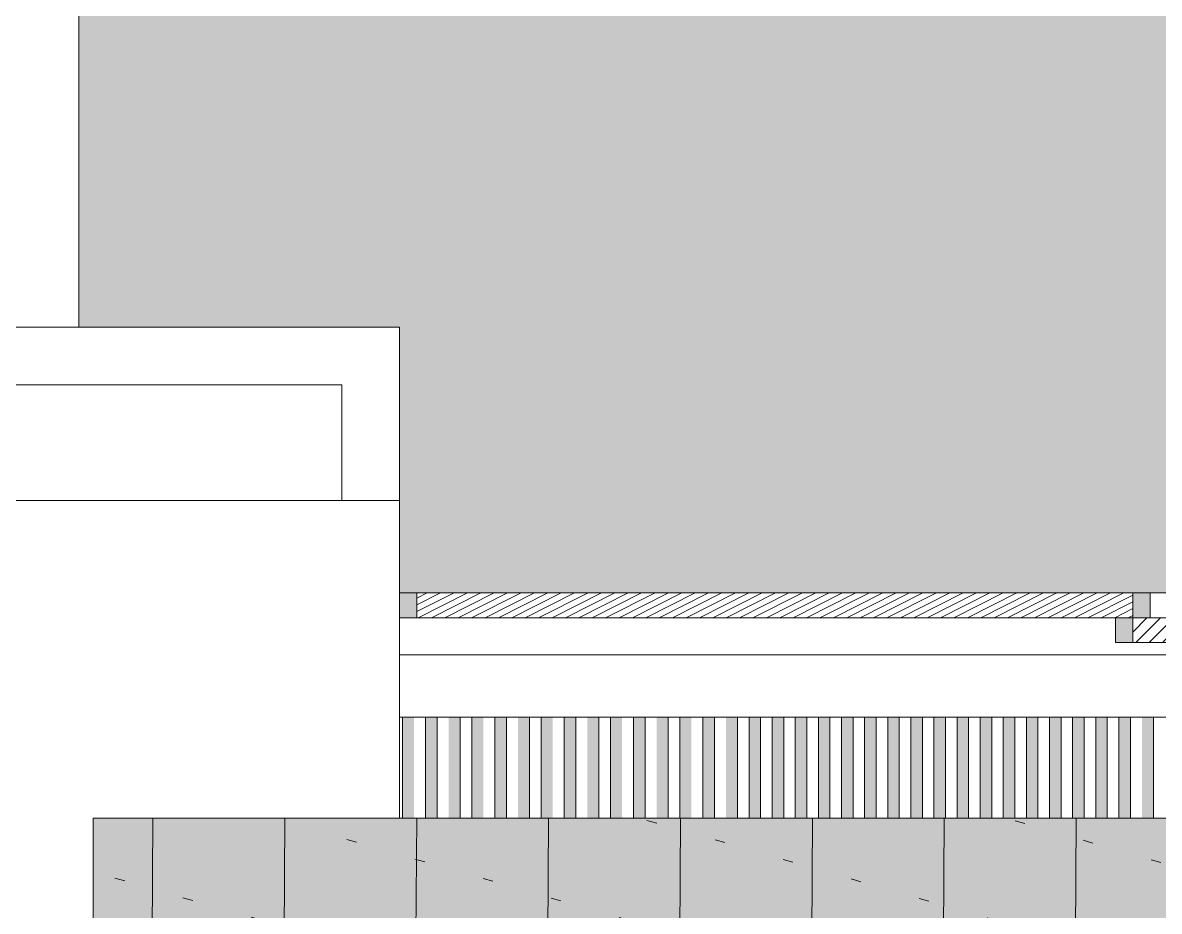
# Model space of a CAD drawing. Header units: millimetres. Extents: x 0 to 1313252738, y -131 to 560100888.
# Drawn here: x 1312686816.7 to 1312687201, y 560010438.4 to 560010738.9 of the extents above; entities that cross this region are included whole.
import ezdxf

# ---------------------------------------------------------------- set-up
doc = ezdxf.new("R2010")
doc.units = ezdxf.units.MM
doc.layers.get('0').update_dxf_attribs({"lineweight": 0})
for name, color, linetype, lineweight in [('003間仕切り', 7, 'Continuous', 13), ('005床材(石)', 7, 'Continuous', 0), ('009床', 7, 'Continuous', 5), ('グレーチング', 7, 'Continuous', 0), ('建具', 7, 'Continuous', 0), ('石ベンチ', 7, 'Continuous', 13), ('石風呂', 7, 'Continuous', 13)]:
    doc.layers.add(name, color=color, linetype=linetype, lineweight=lineweight)

msp = doc.modelspace()

# ---------------------------------------------------------------- hatches: boundary and pattern name
at = {"layer": '005床材(石)', "true_color": 0x4a4a4a, "transparency": 33554597}
h = msp.add_hatch(color=251, dxfattribs=at)
h.dxf.hatch_style = 1
h.paths.add_polyline_path([(1312686840.554729, 560010469.9212909), (1312686840.554729, 560009917.0797099), (1312687871.027994, 560009917.0797099), (1312687871.027994, 560010469.9212918), (1312686944.090432, 560010469.9212918)])
h.paths.add_polyline_path([(1312686880.601557, 560010429.8744624), (1312687830.981166, 560010429.8744624), (1312687830.981166, 560009957.126538), (1312686880.601557, 560009957.126538), (1312686880.601557, 560010157.3606797), (1312686900.136595, 560010157.3606797), (1312686900.136595, 560010229.640321), (1312686880.601557, 560010229.640321)], flags=16)
at = {"layer": '005床材(石)', "true_color": 0x636466}
h = msp.add_hatch(dxfattribs=at)
h.set_pattern_fill('ACAD_ISO07W100', color=251, scale=6.837263368349996, angle=163.9999999999999)
h.set_pattern_definition([(163.9999999999999, (1056275630.97802, 450604071.1291481), (-9.423025979382128, -32.86199690518529), [3.418631684174993, -20.51179010504997])])
h.paths.add_polyline_path([(1312686840.554729, 560010469.9212909), (1312686840.554729, 560009917.0797099), (1312687871.027994, 560009917.0797099), (1312687871.027994, 560010469.9212918), (1312686944.090432, 560010469.9212918)])
at = {"layer": '005床材(石)'}
h = msp.add_hatch(color=8, dxfattribs=at)
h.dxf.hatch_style = 1
h.paths.add_polyline_path([(1312686840.554729, 560010469.9212909), (1312686980.230238, 560010469.9212909), (1312686980.230238, 560010469.9212859), (1312686980.230238, 560010469.9212859), (1312687050.556376, 560010469.9212862), (1312687050.556376, 560010469.921286), (1312687050.556376, 560010469.921286), (1312687109.161492, 560010469.9212863), (1312687109.161492, 560010469.9212863), (1312687109.161492, 560010469.9212863), (1312687163.859599, 560010469.9212867), (1312687163.859599, 560010469.9212866), (1312687163.859599, 560010469.9212866), (1312687222.464714, 560010469.921287), (1312687222.464714, 560010469.921287), (1312687222.464714, 560010469.921287), (1312687277.162822, 560010469.9212873), (1312687277.162822, 560010469.9212871), (1312687277.162822, 560010469.9212871), (1312687331.86093, 560010469.9212875), (1312687331.86093, 560010469.9212875), (1312687331.86093, 560010469.9212875), (1312687390.466045, 560010469.9212878), (1312687390.466045, 560010469.9212877), (1312687390.466045, 560010469.9212877), (1312687445.164153, 560010469.9212881), (1312687445.164153, 560010469.921288), (1312687445.164153, 560010469.921288), (1312687472.513206, 560010469.9212881), (1312687472.513206, 560010469.9212881), (1312687472.513206, 560010469.9212881), (1312687503.769268, 560010469.9212884), (1312687503.769268, 560010469.9212884), (1312687503.769268, 560010469.9212884), (1312687531.118321, 560010469.9212884), (1312687531.118321, 560010469.9212884), (1312687531.118321, 560010469.9212884), (1312687558.467375, 560010469.9212887), (1312687558.467375, 560010469.9212885), (1312687558.467375, 560010469.9212885), (1312687585.816429, 560010469.9212887), (1312687585.816429, 560010469.9212887), (1312687585.816429, 560010469.9212887), (1312687613.165483, 560010469.921289), (1312687613.165483, 560010469.921289), (1312687613.165483, 560010469.921289), (1312687644.421544, 560010469.9212892), (1312687644.421544, 560010469.9212892), (1312687644.421544, 560010469.9212892), (1312687671.770598, 560010469.9212893), (1312687671.770598, 560010469.9212892), (1312687671.770598, 560010469.9212892), (1312687699.119652, 560010469.9212893), (1312687699.119652, 560010469.9212893), (1312687699.119652, 560010469.9212893), (1312687726.468706, 560010469.9212894), (1312687726.468706, 560010469.9212893), (1312687726.468706, 560010469.9212893), (1312687753.817759, 560010469.9212898), (1312687753.817759, 560010469.9212897), (1312687753.817759, 560010469.9212897), (1312687785.073821, 560010469.9212898), (1312687785.073821, 560010469.9212898), (1312687785.073821, 560010469.9212898), (1312687812.422875, 560010469.9212902), (1312687812.422875, 560010469.9212898), (1312687812.422875, 560010469.9212898), (1312687839.771929, 560010469.9212903), (1312687839.771929, 560010469.92129), (1312687839.771929, 560010469.92129), (1312687843.678936, 560010469.9212902), (1312687843.678936, 560010469.9212902), (1312687843.678936, 560010469.9212902), (1312687867.120982, 560010469.9212908), (1312687867.120982, 560010469.9212902), (1312687867.120982, 560010469.9212902), (1312687871.02799, 560010469.9212909), (1312687871.02799, 560010469.9212902), (1312687871.027994, 560009917.0797099), (1312686840.554729, 560009917.0797099)], flags=17)
h.paths.add_polyline_path([(1312686840.554729, 560010469.9212909), (1312686944.090432, 560010469.9212909), (1312686980.230238, 560010469.9212909), (1312686980.230238, 560010469.9212859), (1312686980.230238, 560010469.9212859), (1312687050.556376, 560010469.9212862), (1312687050.556376, 560010469.921286), (1312687050.556376, 560010469.921286), (1312687109.161492, 560010469.9212863), (1312687109.161492, 560010469.9212863), (1312687109.161492, 560010469.9212863), (1312687163.859599, 560010469.9212867), (1312687163.859599, 560010469.9212866), (1312687163.859599, 560010469.9212866), (1312687222.464714, 560010469.921287), (1312687222.464714, 560010469.921287), (1312687222.464714, 560010469.921287), (1312687277.162822, 560010469.9212873), (1312687277.162822, 560010469.9212871), (1312687277.162822, 560010469.9212871), (1312687331.86093, 560010469.9212875), (1312687331.86093, 560010469.9212875), (1312687331.86093, 560010469.9212875), (1312687390.466045, 560010469.9212878), (1312687390.466045, 560010469.9212877), (1312687390.466045, 560010469.9212877), (1312687445.164153, 560010469.9212881), (1312687445.164153, 560010469.921288), (1312687445.164153, 560010469.921288), (1312687472.513206, 560010469.9212881), (1312687472.513206, 560010469.9212881), (1312687472.513206, 560010469.9212881), (1312687503.769268, 560010469.9212884), (1312687503.769268, 560010469.9212884), (1312687503.769268, 560010469.9212884), (1312687531.118321, 560010469.9212884), (1312687531.118321, 560010469.9212884), (1312687531.118321, 560010469.9212884), (1312687558.467375, 560010469.9212887), (1312687558.467375, 560010469.9212885), (1312687558.467375, 560010469.9212885), (1312687585.816429, 560010469.9212887), (1312687585.816429, 560010469.9212887), (1312687585.816429, 560010469.9212887), (1312687613.165483, 560010469.921289), (1312687613.165483, 560010469.921289), (1312687613.165483, 560010469.921289), (1312687644.421544, 560010469.9212892), (1312687644.421544, 560010469.9212892), (1312687644.421544, 560010469.9212892), (1312687671.770598, 560010469.9212893), (1312687671.770598, 560010469.9212892), (1312687671.770598, 560010469.9212892), (1312687699.119652, 560010469.9212893), (1312687699.119652, 560010469.9212893), (1312687699.119652, 560010469.9212893), (1312687726.468706, 560010469.9212894), (1312687726.468706, 560010469.9212893), (1312687726.468706, 560010469.9212893), (1312687753.817759, 560010469.9212898), (1312687753.817759, 560010469.9212897), (1312687753.817759, 560010469.9212897), (1312687785.073821, 560010469.9212898), (1312687785.073821, 560010469.9212898), (1312687785.073821, 560010469.9212898), (1312687812.422875, 560010469.9212902), (1312687812.422875, 560010469.9212898), (1312687812.422875, 560010469.9212898), (1312687839.771929, 560010469.9212903), (1312687839.771929, 560010469.92129), (1312687839.771929, 560010469.92129), (1312687843.678936, 560010469.9212902), (1312687843.678936, 560010469.9212902), (1312687843.678936, 560010469.9212902), (1312687867.120982, 560010469.9212908), (1312687867.120982, 560010469.9212902), (1312687867.120982, 560010469.9212902), (1312687871.02799, 560010469.9212909), (1312687871.02799, 560010469.9212903), (1312687871.027994, 560009917.0797099), (1312686840.554729, 560009917.0797099)], flags=17)
h.paths.add_polyline_path([(1312686880.601557, 560010429.8744624), (1312687830.981166, 560010429.8744624), (1312687830.981166, 560009957.126538), (1312686880.601557, 560009957.126538), (1312686880.601557, 560010157.3606797), (1312686900.136595, 560010157.3606797), (1312686900.136595, 560010229.640321), (1312686880.601557, 560010229.640321)], flags=0)
at = {"layer": '009床', "transparency": 33554664}
h = msp.add_hatch(color=8, dxfattribs=at)
h.dxf.hatch_style = 1
h.paths.add_polyline_path([(1312687702.049913, 560011202.7782488), (1312686835.67097, 560011202.7782488), (1312686835.67097, 560010635.9691155), (1312686944.090432, 560010635.9691155), (1312686944.090432, 560010546.1079407), (1312686949.950943, 560010546.1079407), (1312687197.850578, 560010546.1079407), (1312687563.839518, 560010546.1079403), (1312687702.049913, 560010546.1079403)])
at = {"layer": 'グレーチング', "true_color": 0x939598}
h = msp.add_hatch(color=252, dxfattribs=at)
h.dxf.hatch_style = 1
h.paths.add_polyline_path([(1312686945.067168, 560010504.1076075), (1312686948.974176, 560010504.1076075), (1312686948.974176, 560010469.9212909), (1312686945.067169, 560010469.9212909)])
h = msp.add_hatch(color=252, dxfattribs=at)
h.dxf.hatch_style = 1
h.paths.add_polyline_path([(1312686952.881184, 560010504.1076075), (1312686956.788192, 560010504.1076075), (1312686956.788192, 560010469.9212909), (1312686952.881184, 560010469.9212909)])
h = msp.add_hatch(color=252, dxfattribs=at)
h.dxf.hatch_style = 1
h.paths.add_polyline_path([(1312686960.695199, 560010504.1076075), (1312686964.602207, 560010504.1076075), (1312686964.602207, 560010469.9212909), (1312686960.695199, 560010469.9212909)])
h = msp.add_hatch(color=252, dxfattribs=at)
h.dxf.hatch_style = 1
h.paths.add_polyline_path([(1312686968.509215, 560010504.1076027), (1312686972.416222, 560010504.1076027), (1312686972.416222, 560010469.9212859), (1312686968.509215, 560010469.9212859)])
h = msp.add_hatch(color=252, dxfattribs=at)
h.dxf.hatch_style = 1
h.paths.add_polyline_path([(1312686976.32323, 560010504.1076027), (1312686980.230238, 560010504.1076027), (1312686980.230238, 560010469.9212859), (1312686976.32323, 560010469.9212859)])
h = msp.add_hatch(color=252, dxfattribs=at)
h.dxf.hatch_style = 1
h.paths.add_polyline_path([(1312686984.137245, 560010504.1076027), (1312686988.044253, 560010504.1076027), (1312686988.044253, 560010469.9212859), (1312686984.137245, 560010469.9212859)])
h = msp.add_hatch(color=252, dxfattribs=at)
h.dxf.hatch_style = 1
h.paths.add_polyline_path([(1312686991.951261, 560010504.1076028), (1312686995.858269, 560010504.1076028), (1312686995.858269, 560010469.921286), (1312686991.951261, 560010469.921286)])
h = msp.add_hatch(color=252, dxfattribs=at)
h.dxf.hatch_style = 1
h.paths.add_polyline_path([(1312686999.765276, 560010504.1076028), (1312687003.672284, 560010504.1076028), (1312687003.672284, 560010469.921286), (1312686999.765276, 560010469.921286)])
h = msp.add_hatch(color=252, dxfattribs=at)
h.dxf.hatch_style = 1
h.paths.add_polyline_path([(1312687007.579292, 560010504.1076028), (1312687011.486299, 560010504.1076028), (1312687011.486299, 560010469.921286), (1312687007.579292, 560010469.921286)])
h = msp.add_hatch(color=252, dxfattribs=at)
h.dxf.hatch_style = 1
h.paths.add_polyline_path([(1312687015.393307, 560010504.1076077), (1312687019.300315, 560010504.1076077), (1312687019.300315, 560010469.9212909), (1312687015.393307, 560010469.9212909)])
h = msp.add_hatch(color=252, dxfattribs=at)
h.dxf.hatch_style = 1
h.paths.add_polyline_path([(1312687023.207322, 560010504.1076077), (1312687027.11433, 560010504.1076077), (1312687027.11433, 560010469.9212909), (1312687023.207322, 560010469.9212909)])
h = msp.add_hatch(color=252, dxfattribs=at)
h.dxf.hatch_style = 1
h.paths.add_polyline_path([(1312687031.021338, 560010504.1076077), (1312687034.928346, 560010504.1076077), (1312687034.928346, 560010469.9212909), (1312687031.021338, 560010469.9212909)])
h = msp.add_hatch(color=252, dxfattribs=at)
h.dxf.hatch_style = 1
h.paths.add_polyline_path([(1312687038.835353, 560010504.1076028), (1312687042.742361, 560010504.1076028), (1312687042.742361, 560010469.921286), (1312687038.835353, 560010469.921286)])
h = msp.add_hatch(color=252, dxfattribs=at)
h.dxf.hatch_style = 1
h.paths.add_polyline_path([(1312687046.649369, 560010504.1076028), (1312687050.556376, 560010504.1076028), (1312687050.556376, 560010469.921286), (1312687046.649369, 560010469.921286)])
h = msp.add_hatch(color=252, dxfattribs=at)
h.dxf.hatch_style = 1
h.paths.add_polyline_path([(1312687054.463384, 560010504.1076028), (1312687058.370391, 560010504.1076028), (1312687058.370391, 560010469.921286), (1312687054.463384, 560010469.921286)])
h = msp.add_hatch(color=252, dxfattribs=at)
h.dxf.hatch_style = 1
h.paths.add_polyline_path([(1312687062.277399, 560010504.1076037), (1312687066.184407, 560010504.1076037), (1312687066.184407, 560010469.9212868), (1312687062.277399, 560010469.9212868)])
h = msp.add_hatch(color=252, dxfattribs=at)
h.dxf.hatch_style = 1
h.paths.add_polyline_path([(1312687070.091415, 560010504.1076037), (1312687073.998422, 560010504.1076037), (1312687073.998422, 560010469.9212868), (1312687070.091415, 560010469.9212868)])
h = msp.add_hatch(color=252, dxfattribs=at)
h.dxf.hatch_style = 1
h.paths.add_polyline_path([(1312687077.90543, 560010504.1076037), (1312687081.812438, 560010504.1076037), (1312687081.812438, 560010469.9212868), (1312687077.90543, 560010469.9212868)])
h = msp.add_hatch(color=252, dxfattribs=at)
h.dxf.hatch_style = 1
h.paths.add_polyline_path([(1312687085.719445, 560010504.1076037), (1312687089.626453, 560010504.1076037), (1312687089.626453, 560010469.9212868), (1312687085.719446, 560010469.9212868)])
h = msp.add_hatch(color=252, dxfattribs=at)
h.dxf.hatch_style = 1
h.paths.add_polyline_path([(1312687093.533461, 560010504.1076037), (1312687097.440468, 560010504.1076037), (1312687097.440468, 560010469.9212868), (1312687093.533461, 560010469.9212868)])
h = msp.add_hatch(color=252, dxfattribs=at)
h.dxf.hatch_style = 1
h.paths.add_polyline_path([(1312687101.347476, 560010504.1076037), (1312687105.254484, 560010504.1076037), (1312687105.254484, 560010469.9212868), (1312687101.347476, 560010469.9212868)])
h = msp.add_hatch(color=252, dxfattribs=at)
h.dxf.hatch_style = 1
h.paths.add_polyline_path([(1312687109.161492, 560010504.1076037), (1312687113.068499, 560010504.1076037), (1312687113.068499, 560010469.9212868), (1312687109.161492, 560010469.9212868)])
h = msp.add_hatch(color=252, dxfattribs=at)
h.dxf.hatch_style = 1
h.paths.add_polyline_path([(1312687116.975507, 560010504.1076037), (1312687120.882515, 560010504.1076037), (1312687120.882515, 560010469.9212868), (1312687116.975507, 560010469.9212868)])
h = msp.add_hatch(color=252, dxfattribs=at)
h.dxf.hatch_style = 1
h.paths.add_polyline_path([(1312687124.789522, 560010504.1076037), (1312687128.69653, 560010504.1076037), (1312687128.69653, 560010469.9212868), (1312687124.789522, 560010469.9212868)])
h = msp.add_hatch(color=252, dxfattribs=at)
h.dxf.hatch_style = 1
h.paths.add_polyline_path([(1312687132.603538, 560010504.1076037), (1312687136.510545, 560010504.1076037), (1312687136.510545, 560010469.9212868), (1312687132.603538, 560010469.9212868)])
h = msp.add_hatch(color=252, dxfattribs=at)
h.dxf.hatch_style = 1
h.paths.add_polyline_path([(1312687140.417553, 560010504.1076037), (1312687144.324561, 560010504.1076037), (1312687144.324561, 560010469.9212868), (1312687140.417553, 560010469.9212868)])
h = msp.add_hatch(color=252, dxfattribs=at)
h.dxf.hatch_style = 1
h.paths.add_polyline_path([(1312687148.231568, 560010504.1076037), (1312687152.138576, 560010504.1076037), (1312687152.138576, 560010469.9212868), (1312687148.231568, 560010469.9212868)])
h = msp.add_hatch(color=252, dxfattribs=at)
h.dxf.hatch_style = 1
h.paths.add_polyline_path([(1312687156.045584, 560010504.1076037), (1312687159.952591, 560010504.1076037), (1312687159.952591, 560010469.9212868), (1312687156.045584, 560010469.9212868)])
h = msp.add_hatch(color=252, dxfattribs=at)
h.dxf.hatch_style = 1
h.paths.add_polyline_path([(1312687163.859599, 560010504.1076037), (1312687167.766607, 560010504.1076037), (1312687167.766607, 560010469.9212868), (1312687163.859599, 560010469.9212868)])
h = msp.add_hatch(color=252, dxfattribs=at)
h.dxf.hatch_style = 1
h.paths.add_polyline_path([(1312687171.673614, 560010504.1076037), (1312687175.580622, 560010504.1076037), (1312687175.580622, 560010469.9212868), (1312687171.673615, 560010469.9212868)])
h = msp.add_hatch(color=252, dxfattribs=at)
h.dxf.hatch_style = 1
h.paths.add_polyline_path([(1312687179.48763, 560010504.1076037), (1312687183.394637, 560010504.1076037), (1312687183.394637, 560010469.9212868), (1312687179.48763, 560010469.9212868)])
h = msp.add_hatch(color=252, dxfattribs=at)
h.dxf.hatch_style = 1
h.paths.add_polyline_path([(1312687187.301645, 560010504.1076037), (1312687191.208653, 560010504.1076037), (1312687191.208653, 560010469.9212868), (1312687187.301645, 560010469.9212868)])
h = msp.add_hatch(color=252, dxfattribs=at)
h.dxf.hatch_style = 1
h.paths.add_polyline_path([(1312687195.115661, 560010504.1076037), (1312687199.022668, 560010504.1076037), (1312687199.022668, 560010469.9212868), (1312687195.115661, 560010469.9212868)])
at = {"layer": '建具', "true_color": 0x636466}
h = msp.add_hatch(color=251, dxfattribs=at)
h.dxf.hatch_style = 1
h.paths.add_polyline_path([(1312686944.090432, 560010546.1079407), (1312686949.950943, 560010546.1079407), (1312686949.950943, 560010537.7078744), (1312686944.090432, 560010537.7078744)])
at = {"layer": '建具', "true_color": 0x7aafdf}
h = msp.add_hatch(dxfattribs=at)
h.set_pattern_fill('ANSI31', color=143, scale=0.6837263368349995, angle=163.9999999999999)
h.set_pattern_definition([(209, (1056282548.481176, 450604961.7080789), (1.052439810640029, -1.898651677943428), [])])
h.paths.add_polyline_path([(1312686949.950943, 560010546.1079407), (1312687191.990066, 560010546.1079407), (1312687191.990066, 560010537.7078744), (1312686949.950943, 560010537.7078744)])
at = {"layer": '建具', "true_color": 0x636466}
h = msp.add_hatch(color=251, dxfattribs=at)
h.dxf.hatch_style = 1
h.paths.add_polyline_path([(1312687191.990066, 560010546.1079407), (1312687197.850578, 560010546.1079407), (1312687197.850578, 560010537.7078744), (1312687191.990066, 560010537.7078744)])
h = msp.add_hatch(color=251, dxfattribs=at)
h.dxf.hatch_style = 1
h.paths.add_polyline_path([(1312687186.129555, 560010537.7078744), (1312687191.990066, 560010537.7078744), (1312687191.990066, 560010529.3078079), (1312687186.129555, 560010529.3078079)])
at = {"layer": '建具', "true_color": 0x7aafdf}
h = msp.add_hatch(dxfattribs=at)
h.set_pattern_fill('ANSI31', color=143, scale=0.6837263368349995, angle=163.9999999999999)
h.set_pattern_definition([(209, (1056282306.442053, 450604953.3080124), (1.052439810640029, -1.898651677943428), [])])
h.paths.add_polyline_path([(1312687191.990066, 560010537.7078744), (1312687434.02919, 560010537.7078744), (1312687434.02919, 560010529.3078079), (1312687191.990066, 560010529.3078079)])
at = {"layer": '石ベンチ', "true_color": 0x636466}
h = msp.add_hatch(dxfattribs=at)
h.set_pattern_fill('ANSI37', color=251, scale=14.0652275006057, angle=135)
h.set_pattern_definition([(180, (1056275630.97802, 450604071.1291481), (-2.8e-15, -44.6570973144231), []), (270, (1056275630.97802, 450604071.1291481), (44.6570973144231, -8.3e-15), [])])
h.paths.add_polyline_path([(1312686840.554729, 560010469.9212909), (1312686840.554729, 560009917.0797099), (1312687871.027994, 560009917.0797099), (1312687871.027994, 560010469.9212909)])
at = {"layer": '石風呂', "true_color": 0xffffff, "transparency": 33554687}
h = msp.add_hatch(dxfattribs=at)
h.set_pattern_fill('NET', scale=15.04197941036999, angle=90)
h.set_pattern_definition([(90, (1056275630.97802, 450604071.1291481), (-47.75828462792471, 2.9e-15), []), (180, (1056275630.97802, 450604071.1291481), (-5.8e-15, -47.75828462792471), [])])
h.paths.add_polyline_path([(1312688187.495613, 560010469.9212918), (1312688183.588605, 560010469.9212918), (1312688183.588605, 560010504.1076086), (1312688179.681597, 560010504.1076086), (1312688179.681597, 560010469.9212918), (1312688175.77459, 560010469.9212918), (1312688175.77459, 560010504.1076086), (1312688171.867582, 560010504.1076086), (1312688171.867582, 560010469.9212918), (1312688171.867582, 560010469.9212918), (1312688171.867582, 560010504.1076086), (1312688167.960574, 560010504.1076086), (1312688167.960575, 560010469.9212918), (1312688167.960574, 560010469.9212916), (1312688167.960574, 560010504.1076086), (1312688156.239551, 560010504.1076086), (1312688156.239551, 560010469.9212916), (1312688156.239551, 560010469.9212916), (1312688156.239551, 560010504.1076086), (1312688152.332544, 560010504.1076086), (1312688152.332544, 560010469.9212916), (1312688152.332544, 560010469.9212916), (1312688152.332544, 560010504.1076086), (1312688148.425536, 560010504.1076086), (1312688148.425536, 560010469.9212916), (1312688148.425536, 560010469.9212916), (1312688148.425536, 560010504.1076086), (1312688144.518528, 560010504.1076086), (1312688144.518528, 560010469.9212916), (1312688144.518528, 560010469.9212915), (1312688144.518528, 560010504.1076086), (1312688140.611521, 560010504.1076086), (1312688140.611521, 560010469.9212915), (1312688140.611521, 560010469.9212915), (1312688140.611521, 560010504.1076086), (1312688136.704513, 560010504.1076086), (1312688136.704513, 560010469.9212915), (1312688136.704513, 560010469.9212915), (1312688136.704513, 560010504.1076086), (1312688132.797505, 560010504.1076086), (1312688132.797505, 560010469.9212915), (1312688132.797505, 560010469.9212915), (1312688132.797505, 560010504.1076086), (1312688128.890498, 560010504.1076086), (1312688128.890498, 560010469.9212915), (1312688128.890498, 560010469.9212915), (1312688128.890498, 560010504.1076086), (1312688124.98349, 560010504.1076086), (1312688124.98349, 560010469.9212915), (1312688124.98349, 560010469.9212915), (1312688124.98349, 560010504.1076086), (1312688121.076482, 560010504.1076086), (1312688121.076482, 560010469.9212915), (1312688121.076482, 560010469.9212915), (1312688121.076482, 560010504.1076086), (1312688117.169474, 560010504.1076086), (1312688117.169474, 560010469.9212915), (1312688117.169474, 560010469.9212915), (1312688117.169474, 560010504.1076086), (1312688113.262467, 560010504.1076086), (1312688113.262467, 560010469.9212915), (1312688113.262467, 560010469.9212915), (1312688113.262467, 560010504.1076086), (1312688109.355459, 560010504.1076084), (1312688109.355459, 560010469.9212915), (1312688109.355459, 560010469.9212915), (1312688109.355459, 560010504.1076084), (1312688105.448451, 560010504.1076084), (1312688105.448451, 560010469.9212915), (1312688105.448451, 560010469.9212915), (1312688105.448451, 560010504.1076084), (1312688101.541444, 560010504.1076084), (1312688101.541444, 560010469.9212915), (1312688101.541444, 560010469.9212914), (1312688101.541444, 560010504.1076084), (1312688097.634436, 560010504.1076084), (1312688097.634436, 560010469.9212914), (1312688097.634436, 560010469.9212914), (1312688097.634436, 560010504.1076084), (1312688093.727428, 560010504.1076084), (1312688093.727428, 560010469.9212914), (1312688093.727428, 560010469.9212914), (1312688093.727428, 560010504.1076084), (1312688089.820421, 560010504.1076084), (1312688089.820421, 560010469.9212914), (1312688089.820421, 560010469.9212914), (1312688089.820421, 560010504.1076084), (1312688085.913413, 560010504.1076084), (1312688085.913413, 560010469.9212914), (1312688085.913413, 560010469.9212914), (1312688085.913413, 560010504.1076084), (1312688082.006405, 560010504.1076084), (1312688082.006405, 560010469.9212914), (1312688082.006405, 560010469.9212914), (1312688082.006405, 560010504.1076084), (1312688078.099397, 560010504.1076084), (1312688078.099397, 560010469.9212914), (1312688078.099397, 560010469.9212914), (1312688078.099397, 560010504.1076084), (1312688074.19239, 560010504.1076084), (1312688074.19239, 560010469.9212914), (1312688074.19239, 560010469.9212912), (1312688074.19239, 560010504.1076084), (1312688070.285382, 560010504.1076084), (1312688070.285382, 560010469.9212912), (1312688070.285382, 560010469.9212912), (1312688070.285382, 560010504.1076084), (1312688066.378374, 560010504.1076084), (1312688066.378374, 560010469.9212912), (1312688066.378374, 560010469.9212912), (1312688066.378374, 560010504.1076084), (1312688062.471367, 560010504.1076084), (1312688062.471367, 560010469.9212912), (1312688062.471367, 560010469.9212912), (1312688062.471367, 560010504.1076084), (1312688058.564359, 560010504.1076084), (1312688058.564359, 560010469.9212912), (1312688058.564359, 560010469.9212912), (1312688058.564359, 560010504.1076084), (1312688054.657351, 560010504.1076084), (1312688054.657351, 560010469.9212912), (1312688054.657351, 560010469.9212911), (1312688054.657351, 560010504.1076084), (1312688050.750344, 560010504.1076084), (1312688050.750344, 560010469.9212911), (1312688050.750344, 560010469.9212911), (1312688050.750344, 560010504.1076084), (1312688046.843336, 560010504.1076084), (1312688046.843336, 560010469.9212911), (1312688046.843336, 560010469.9212911), (1312688046.843336, 560010504.1076084), (1312688035.122313, 560010504.1076084), (1312688035.122313, 560010469.9212911), (1312688035.122313, 560010469.9212911), (1312688035.122313, 560010504.1076084), (1312688031.215305, 560010504.1076084), (1312688031.215305, 560010469.9212911), (1312688031.215305, 560010469.9212911), (1312688031.215305, 560010504.1076084), (1312688027.308298, 560010504.1076084), (1312688027.308298, 560010469.9212911), (1312688027.308298, 560010469.9212909), (1312688027.308298, 560010504.1076084), (1312688023.40129, 560010504.1076084), (1312688023.40129, 560010469.9212909), (1312688023.40129, 560010469.9212909), (1312688023.40129, 560010504.1076084), (1312688019.494282, 560010504.1076084), (1312688019.494282, 560010469.9212909), (1312688019.494282, 560010469.9212909), (1312688019.494282, 560010504.1076084), (1312688015.587275, 560010504.1076084), (1312688015.587275, 560010469.9212909), (1312688015.587275, 560010469.9212909), (1312688015.587275, 560010504.1076084), (1312688011.680267, 560010504.1076084), (1312688011.680267, 560010469.9212909), (1312688011.680267, 560010469.9212909), (1312688011.680267, 560010504.1076084), (1312688007.773259, 560010504.1076084), (1312688007.773259, 560010469.9212909), (1312688007.773259, 560010469.9212909), (1312688007.773259, 560010504.1076084), (1312688003.866252, 560010504.1076084), (1312688003.866252, 560010469.9212909), (1312688003.866252, 560010469.9212909), (1312688003.866252, 560010504.1076084), (1312687999.959244, 560010504.1076084), (1312687999.959244, 560010469.9212909), (1312687999.959244, 560010469.9212909), (1312687999.959244, 560010504.1076084), (1312687996.052236, 560010504.1076084), (1312687996.052236, 560010469.9212909), (1312687996.052236, 560010469.9212909), (1312687996.052236, 560010504.1076084), (1312687992.145228, 560010504.1076084), (1312687992.145228, 560010469.9212909), (1312687992.145228, 560010469.9212909), (1312687992.145228, 560010504.1076084), (1312687988.238221, 560010504.1076084), (1312687988.238221, 560010469.9212909), (1312687988.238221, 560010469.9212909), (1312687988.238221, 560010504.1076084), (1312687984.331213, 560010504.1076084), (1312687984.331213, 560010469.9212909), (1312687984.331213, 560010469.9212909), (1312687984.331213, 560010504.1076084), (1312687980.424205, 560010504.1076084), (1312687980.424205, 560010469.9212908), (1312687980.424205, 560010469.9212908), (1312687980.424205, 560010504.1076084), (1312687976.517198, 560010504.1076084), (1312687976.517198, 560010469.9212908), (1312687976.517198, 560010469.9212908), (1312687976.517198, 560010504.1076084), (1312687972.61019, 560010504.1076084), (1312687972.61019, 560010469.9212908), (1312687972.61019, 560010469.9212908), (1312687972.61019, 560010504.1076084), (1312687968.703182, 560010504.1076084), (1312687968.703182, 560010469.9212908), (1312687968.703182, 560010469.9212908), (1312687968.703182, 560010504.1076084), (1312687964.796175, 560010504.1076084), (1312687964.796175, 560010469.9212908), (1312687964.796175, 560010469.9212908), (1312687964.796175, 560010504.1076084), (1312687960.889167, 560010504.1076084), (1312687960.889167, 560010469.9212908), (1312687960.889167, 560010469.9212906), (1312687960.889167, 560010504.1076084), (1312687956.982159, 560010504.1076084), (1312687956.982159, 560010469.9212906), (1312687956.982159, 560010469.9212906), (1312687956.982159, 560010504.1076084), (1312687953.075151, 560010504.1076084), (1312687953.075152, 560010469.9212906), (1312687953.075151, 560010469.9212906), (1312687953.075151, 560010504.1076084), (1312687949.168144, 560010504.1076084), (1312687949.168144, 560010469.9212906), (1312687949.168144, 560010469.9212906), (1312687949.168144, 560010504.1076084), (1312687945.261136, 560010504.1076084), (1312687945.261136, 560010469.9212906), (1312687945.261136, 560010469.9212906), (1312687945.261136, 560010504.1076084), (1312687941.354128, 560010504.1076084), (1312687941.354129, 560010469.9212906), (1312687941.354128, 560010469.9212906), (1312687941.354128, 560010504.1076084), (1312687937.447121, 560010504.1076084), (1312687937.447121, 560010469.9212906), (1312687937.447121, 560010469.9212906), (1312687937.447121, 560010504.1076084), (1312687933.540113, 560010504.1076084), (1312687933.540113, 560010469.9212906), (1312687933.540113, 560010469.9212905), (1312687933.540113, 560010504.1076084), (1312687929.633106, 560010504.1076084), (1312687929.633106, 560010469.9212905), (1312687929.633106, 560010469.9212905), (1312687929.633106, 560010504.1076084), (1312687925.726098, 560010504.1076084), (1312687925.726098, 560010469.9212905), (1312687925.726098, 560010469.9212905), (1312687925.726098, 560010504.1076084), (1312687921.81909, 560010504.1076084), (1312687921.81909, 560010469.9212905), (1312687921.81909, 560010469.9212905), (1312687921.81909, 560010504.1076084), (1312687917.912082, 560010504.1076084), (1312687917.912082, 560010469.9212905), (1312687917.912082, 560010469.9212905), (1312687917.912082, 560010504.1076084), (1312687914.005075, 560010504.1076084), (1312687914.005075, 560010469.9212905), (1312687914.005075, 560010469.9212903), (1312687914.005075, 560010504.1076084), (1312687910.098067, 560010504.1076084), (1312687910.098067, 560010469.9212903), (1312687910.098067, 560010469.9212903), (1312687910.098067, 560010504.1076084), (1312687906.191059, 560010504.1076084), (1312687906.191059, 560010469.9212903), (1312687906.191059, 560010469.9212903), (1312687906.191059, 560010504.1076084), (1312687894.470036, 560010504.1076084), (1312687894.470036, 560010469.9212903), (1312687894.470036, 560010469.9212903), (1312687894.470036, 560010504.1076084), (1312687890.563029, 560010504.1076084), (1312687890.563029, 560010469.9212903), (1312687890.563029, 560010469.9212903), (1312687890.563029, 560010504.1076084), (1312687886.656021, 560010504.1076084), (1312687886.656021, 560010469.9212903), (1312687886.656021, 560010469.9212903), (1312687886.656021, 560010504.1076084), (1312687882.749013, 560010504.1076084), (1312687882.749013, 560010469.9212903), (1312687882.749013, 560010469.9212903), (1312687882.749013, 560010504.1076084), (1312687878.842005, 560010504.1076084), (1312687878.842005, 560010469.9212903), (1312687878.842005, 560010469.9212903), (1312687878.842005, 560010504.1076084), (1312687874.934998, 560010504.1076084), (1312687874.934998, 560010469.9212903), (1312687874.934998, 560010469.9212903), (1312687874.934998, 560010504.1076084), (1312687871.02799, 560010504.1076084), (1312687871.02799, 560010469.9212909), (1312687871.027994, 560010469.9212909), (1312687871.027994, 560009917.0797099), (1312686840.554729, 560009917.0797099), (1312686840.554729, 560009454.3923303), (1312686879.624806, 560009454.3923303), (1312687046.649382, 560009454.3923303), (1312687046.649382, 560009459.9110483, -10.94310098252757), (1312687103.300993, 560009459.9110483), (1312687103.300993, 560009454.3923303), (1312687270.325569, 560009454.3923303), (1312687270.325569, 560009434.857292), (1312687270.325569, 560009415.3222538), (1312687747.957253, 560009415.3222538), (1312687747.957253, 560009460.2528416), (1312687799.725104, 560009460.2528416), (1312687799.725104, 560009455.3690822), (1312687753.817765, 560009455.3690822), (1312687753.817765, 560009415.3222538), (1312687958.935666, 560009415.3222538), (1312687958.935666, 560009455.3690822), (1312687912.051574, 560009455.3690822), (1312687912.051574, 560009460.2528416), (1312688011.680269, 560009460.2528416), (1312688011.680269, 560009455.3690822), (1312687964.796177, 560009455.3690822), (1312687964.796177, 560009415.3222538), (1312688178.704846, 560009415.3222538), (1312688178.704846, 560009455.3690822), (1312688124.006738, 560009455.3690822), (1312688124.006738, 560009460.2528416), (1312688187.495613, 560009460.2528416)])
h.paths.add_polyline_path([(1312687747.957253, 560009415.3222538), (1312687270.325569, 560009415.3222538), (1312687270.325569, 560009395.7872156), (1312687274.232577, 560009395.7872156), (1312687274.232577, 560009391.8802079), (1312687274.209928, 560009277.6412934), (1312687274.208377, 560009273.7308004), (1312687463.722447, 560009273.6932268), (1312687463.722447, 560008910.3415164), (1312687747.957253, 560008910.3415164), (1312687747.957253, 560009247.3209254)])
h.paths.add_polyline_path([(1312687958.935666, 560009415.3222538), (1312687753.817765, 560009415.3222538), (1312687753.817765, 560009247.3209254), (1312687958.935666, 560009247.3209254)])
h.paths.add_polyline_path([(1312688178.704846, 560009415.3222538), (1312687964.796177, 560009415.3222538), (1312687964.796177, 560009247.3209254), (1312688178.704846, 560009247.3209254)])

# ---------------------------------------------------------------- linework, layer by layer
msp.add_line((1312687197.850578, 560010537.7078744), (1312687197.850578, 560010546.1079398))
at = {"layer": '003間仕切り'}
for p, q in [((1312686835.67097, 560011554.4089363), (1312686835.67097, 560010635.9691155)), ((1312686697.94895, 560010635.9691155), (1312686821.019691, 560010635.9691155)), ((1312686944.090432, 560010635.9691155), (1312686821.019691, 560010635.9691155)), ((1312686944.090432, 560010546.1079398), (1312686944.090432, 560010635.9691155)), ((1312686717.483988, 560010616.4340771), (1312686821.019691, 560010616.4340771)), ((1312686924.555393, 560010616.4340771), (1312686821.019691, 560010616.4340771)), ((1312686924.555393, 560010577.3640009), (1312686924.555393, 560010616.4340771)), ((1312686697.94895, 560010577.3640009), (1312686821.019691, 560010577.3640009)), ((1312686944.090432, 560010577.3640009), (1312686821.019691, 560010577.3640009)), ((1312686944.090432, 560010546.1079398), (1312688183.588605, 560010546.1079407)), ((1312686944.090432, 560010546.1079398), (1312686944.090432, 560010504.1076075)), ((1312686944.090432, 560010525.1077738), (1312688183.588605, 560010525.1077747)), ((1312686944.090432, 560010504.1076075), (1312686944.090432, 560010469.9212909)), ((1312686944.090432, 560010469.9212909), (1312686840.554729, 560010469.9212909)), ((1312686840.554729, 560010469.9212909), (1312686840.554729, 560008910.3415164)), ((1312686840.554729, 560010469.9212909), (1312686840.554729, 560009449.215545))]:
    msp.add_line(p, q, dxfattribs=at)
at = {"layer": '005床材(石)'}
msp.add_lwpolyline([(1312687871.027994, 560010469.9212909), (1312686840.554729, 560010469.9212909), (1312686840.554729, 560009917.0797099), (1312687871.027994, 560009917.0797099)], close=True, dxfattribs=at)
msp.add_lwpolyline([(1312687871.027994, 560010469.9212909), (1312686840.554729, 560010469.9212909), (1312686840.554729, 560009917.0797099), (1312687871.027994, 560009917.0797099)], close=True, dxfattribs=at)
at = {"layer": 'グレーチング'}
for p, q in [((1312686944.090432, 560010504.1076075), (1312688183.588605, 560010504.1076086)), ((1312686945.067169, 560010469.9212908), (1312686945.067168, 560010504.1076075)), ((1312686945.067168, 560010504.1076075), (1312686945.067168, 560010469.9212908)), ((1312686952.881184, 560010469.9212908), (1312686952.881184, 560010504.1076075)), ((1312686952.881184, 560010504.1076075), (1312686952.881184, 560010469.9212908)), ((1312686956.788192, 560010469.9212909), (1312686956.788192, 560010504.1076075)), ((1312686956.788192, 560010504.1076075), (1312686956.788192, 560010469.9212908)), ((1312686956.788192, 560010469.9212908), (1312686956.788192, 560010504.1076075)), ((1312686964.602207, 560010469.9212909), (1312686964.602207, 560010504.1076075)), ((1312686968.509215, 560010469.9212859), (1312686968.509215, 560010504.1076026)), ((1312686968.509215, 560010504.1076026), (1312686968.509215, 560010469.9212856)), ((1312686976.32323, 560010469.9212859), (1312686976.32323, 560010504.1076027)), ((1312686976.32323, 560010504.1076027), (1312686976.32323, 560010469.9212859)), ((1312686980.230238, 560010469.9212859), (1312686980.230238, 560010504.1076027)), ((1312686980.230238, 560010504.1076027), (1312686980.230238, 560010469.9212859)), ((1312686980.230238, 560010469.9212859), (1312686980.230238, 560010504.1076027)), ((1312686988.044253, 560010469.9212859), (1312686988.044253, 560010504.1076027)), ((1312686991.951261, 560010469.921286), (1312686991.951261, 560010504.1076027)), ((1312686991.951261, 560010504.1076027), (1312686991.951261, 560010469.9212859)), ((1312686999.765276, 560010469.921286), (1312686999.765276, 560010504.1076028)), ((1312686999.765276, 560010504.1076028), (1312686999.765276, 560010469.921286)), ((1312687003.672284, 560010469.921286), (1312687003.672284, 560010504.1076028)), ((1312687003.672284, 560010504.1076028), (1312687003.672284, 560010469.921286)), ((1312687003.672284, 560010469.921286), (1312687003.672284, 560010504.1076028)), ((1312687011.486299, 560010469.921286), (1312687011.486299, 560010504.1076028)), ((1312687015.393307, 560010469.9212908), (1312687015.393307, 560010504.1076075)), ((1312687015.393307, 560010504.1076075), (1312687015.393307, 560010469.9212908)), ((1312687023.207322, 560010469.9212909), (1312687023.207322, 560010504.1076075)), ((1312687023.207322, 560010504.1076075), (1312687023.207322, 560010469.9212909)), ((1312687027.11433, 560010469.9212909), (1312687027.11433, 560010504.1076077)), ((1312687027.11433, 560010504.1076077), (1312687027.11433, 560010469.9212909)), ((1312687027.11433, 560010469.9212909), (1312687027.11433, 560010504.1076075)), ((1312687034.928346, 560010469.9212909), (1312687034.928346, 560010504.1076077)), ((1312687038.835353, 560010469.921286), (1312687038.835353, 560010504.1076028)), ((1312687038.835353, 560010504.1076028), (1312687038.835353, 560010469.921286)), ((1312687046.649369, 560010469.921286), (1312687046.649369, 560010504.1076028)), ((1312687046.649369, 560010504.1076028), (1312687046.649369, 560010469.921286)), ((1312687050.556376, 560010469.921286), (1312687050.556376, 560010504.1076028)), ((1312687050.556376, 560010504.1076028), (1312687050.556376, 560010469.921286)), ((1312687050.556376, 560010469.921286), (1312687050.556376, 560010504.1076028)), ((1312687058.370392, 560010469.921286), (1312687058.370392, 560010504.1076028)), ((1312687062.277399, 560010469.921286), (1312687062.277399, 560010504.1076028)), ((1312687062.277399, 560010504.1076028), (1312687062.277399, 560010469.921286)), ((1312687066.184407, 560010469.921286), (1312687066.184407, 560010504.1076028)), ((1312687066.184407, 560010504.1076028), (1312687066.184407, 560010469.921286)), ((1312687070.091415, 560010469.921286), (1312687070.091415, 560010504.1076028)), ((1312687070.091415, 560010504.1076028), (1312687070.091415, 560010469.921286)), ((1312687073.998423, 560010469.921286), (1312687073.998422, 560010504.1076028)), ((1312687073.998422, 560010504.1076028), (1312687073.998422, 560010469.921286)), ((1312687077.90543, 560010469.9212862), (1312687077.90543, 560010504.1076031)), ((1312687077.90543, 560010504.1076031), (1312687077.90543, 560010469.921286)), ((1312687081.812438, 560010469.9212862), (1312687081.812438, 560010504.1076031)), ((1312687081.812438, 560010504.1076031), (1312687081.812438, 560010469.9212862)), ((1312687081.812438, 560010469.9212862), (1312687081.812438, 560010504.1076031)), ((1312687085.719446, 560010469.9212862), (1312687085.719445, 560010504.1076031)), ((1312687085.719445, 560010504.1076031), (1312687085.719445, 560010469.9212862)), ((1312687085.719445, 560010504.1076031), (1312687085.719445, 560010469.9212862)), ((1312687089.626453, 560010469.9212862), (1312687089.626453, 560010504.1076031)), ((1312687089.626453, 560010504.1076031), (1312687089.626453, 560010469.9212862)), ((1312687093.533461, 560010469.9212862), (1312687093.533461, 560010504.1076031)), ((1312687093.533461, 560010504.1076031), (1312687093.533461, 560010469.9212862)), ((1312687097.440468, 560010469.9212863), (1312687097.440468, 560010504.1076031)), ((1312687097.440468, 560010504.1076031), (1312687097.440468, 560010469.9212862)), ((1312687101.347476, 560010469.9212863), (1312687101.347476, 560010504.1076031)), ((1312687101.347476, 560010504.1076031), (1312687101.347476, 560010469.9212863)), ((1312687105.254484, 560010469.9212863), (1312687105.254484, 560010504.1076032)), ((1312687105.254484, 560010504.1076032), (1312687105.254484, 560010469.9212863)), ((1312687109.161492, 560010469.9212863), (1312687109.161492, 560010504.1076032)), ((1312687109.161492, 560010504.1076032), (1312687109.161492, 560010469.9212863)), ((1312687109.161492, 560010469.9212863), (1312687109.161492, 560010504.1076032)), ((1312687113.068499, 560010469.9212863), (1312687113.068499, 560010504.1076032)), ((1312687113.068499, 560010504.1076032), (1312687113.068499, 560010469.9212863)), ((1312687113.068499, 560010504.1076032), (1312687113.068499, 560010469.9212863)), ((1312687116.975507, 560010469.9212863), (1312687116.975507, 560010504.1076032)), ((1312687116.975507, 560010504.1076032), (1312687116.975507, 560010469.9212863)), ((1312687120.882515, 560010469.9212863), (1312687120.882515, 560010504.1076032)), ((1312687120.882515, 560010504.1076032), (1312687120.882515, 560010469.9212863)), ((1312687124.789522, 560010469.9212863), (1312687124.789522, 560010504.1076033)), ((1312687124.789522, 560010504.1076033), (1312687124.789522, 560010469.9212863)), ((1312687128.69653, 560010469.9212863), (1312687128.69653, 560010504.1076033)), ((1312687128.69653, 560010504.1076033), (1312687128.69653, 560010469.9212863)), ((1312687132.603538, 560010469.9212863), (1312687132.603538, 560010504.1076033)), ((1312687132.603538, 560010504.1076033), (1312687132.603538, 560010469.9212863)), ((1312687136.510545, 560010469.9212863), (1312687136.510545, 560010504.1076033)), ((1312687136.510545, 560010504.1076033), (1312687136.510545, 560010469.9212863)), ((1312687136.510545, 560010469.9212863), (1312687136.510545, 560010504.1076033)), ((1312687140.417553, 560010469.9212863), (1312687140.417553, 560010504.1076033)), ((1312687140.417553, 560010504.1076033), (1312687140.417553, 560010469.9212863)), ((1312687140.417553, 560010504.1076033), (1312687140.417553, 560010469.9212863)), ((1312687144.324561, 560010469.9212866), (1312687144.324561, 560010504.1076033)), ((1312687144.324561, 560010504.1076033), (1312687144.324561, 560010469.9212863)), ((1312687148.231568, 560010469.9212866), (1312687148.231568, 560010504.1076033)), ((1312687148.231568, 560010504.1076033), (1312687148.231568, 560010469.9212866)), ((1312687152.138576, 560010469.9212866), (1312687152.138576, 560010504.1076034)), ((1312687152.138576, 560010504.1076034), (1312687152.138576, 560010469.9212866)), ((1312687156.045584, 560010469.9212866), (1312687156.045584, 560010504.1076034)), ((1312687156.045584, 560010504.1076034), (1312687156.045584, 560010469.9212866)), ((1312687159.952591, 560010469.9212866), (1312687159.952591, 560010504.1076034)), ((1312687159.952591, 560010504.1076034), (1312687159.952591, 560010469.9212866)), ((1312687163.859599, 560010469.9212866), (1312687163.859599, 560010504.1076034)), ((1312687163.859599, 560010504.1076034), (1312687163.859599, 560010469.9212866)), ((1312687163.859599, 560010469.9212866), (1312687163.859599, 560010504.1076034)), ((1312687167.766607, 560010469.9212866), (1312687167.766607, 560010504.1076034)), ((1312687167.766607, 560010504.1076034), (1312687167.766607, 560010469.9212866)), ((1312687167.766607, 560010504.1076034), (1312687167.766607, 560010469.9212866)), ((1312687171.673615, 560010469.9212867), (1312687171.673614, 560010504.1076034)), ((1312687171.673614, 560010504.1076034), (1312687171.673614, 560010469.9212866)), ((1312687175.580622, 560010469.9212867), (1312687175.580622, 560010504.1076037)), ((1312687175.580622, 560010504.1076037), (1312687175.580622, 560010469.9212867)), ((1312687179.48763, 560010469.9212867), (1312687179.48763, 560010504.1076037)), ((1312687179.48763, 560010504.1076037), (1312687179.48763, 560010469.9212867)), ((1312687183.394638, 560010469.9212867), (1312687183.394637, 560010504.1076037)), ((1312687183.394637, 560010504.1076037), (1312687183.394637, 560010469.9212867)), ((1312687187.301645, 560010469.9212867), (1312687187.301645, 560010504.1076037)), ((1312687187.301645, 560010504.1076037), (1312687187.301645, 560010469.9212867)), ((1312687191.208653, 560010469.9212868), (1312687191.208653, 560010504.1076037)), ((1312687191.208653, 560010504.1076037), (1312687191.208653, 560010469.9212867)), ((1312687191.208653, 560010469.9212867), (1312687191.208653, 560010504.1076037)), ((1312687199.022668, 560010469.9212868), (1312687199.022668, 560010504.1076037)), ((1312688183.588605, 560010469.9212918), (1312686944.090432, 560010469.9212918))]:
    msp.add_line(p, q, dxfattribs=at)
at = {"layer": '建具'}
for p, q in [((1312687197.850578, 560010546.1079407), (1312686944.090432, 560010546.1079407)), ((1312686944.090432, 560010546.1079407), (1312686944.090432, 560010537.7078744)), ((1312686944.090432, 560010546.1079407), (1312686949.950943, 560010546.1079407)), ((1312687563.839518, 560010546.1079403), (1312686944.090432, 560010546.1079403)), ((1312686949.950943, 560010546.1079407), (1312686949.950943, 560010537.7078744)), ((1312687197.850578, 560010546.1079407), (1312687191.990066, 560010546.1079407)), ((1312687191.990066, 560010546.1079407), (1312687191.990066, 560010537.7078744)), ((1312687197.850578, 560010546.1079407), (1312687197.850578, 560010537.7078744)), ((1312687197.850578, 560010537.7078744), (1312686944.090432, 560010537.7078744)), ((1312687439.889701, 560010537.7078744), (1312687186.129555, 560010537.7078744)), ((1312687186.129555, 560010537.7078744), (1312687186.129555, 560010529.3078079)), ((1312687186.129555, 560010537.7078744), (1312687191.990066, 560010537.7078744)), ((1312687191.990066, 560010537.7078744), (1312687191.990066, 560010529.3078079)), ((1312687439.889701, 560010529.3078079), (1312687186.129555, 560010529.3078079)), ((1312686944.090432, 560010469.9212909), (1312686944.090432, 560010504.1076075)), ((1312686944.090432, 560010504.1076075), (1312687001.710512, 560010504.1076075))]:
    msp.add_line(p, q, dxfattribs=at)
at = {"layer": '石風呂'}
for p, q in [((1312686840.554729, 560010469.9212909), (1312686880.601557, 560010469.9212909)), ((1312686880.601557, 560010469.9212909), (1312687830.981166, 560010469.9212909))]:
    msp.add_line(p, q, dxfattribs=at)

doc.saveas('drawing.dxf')
